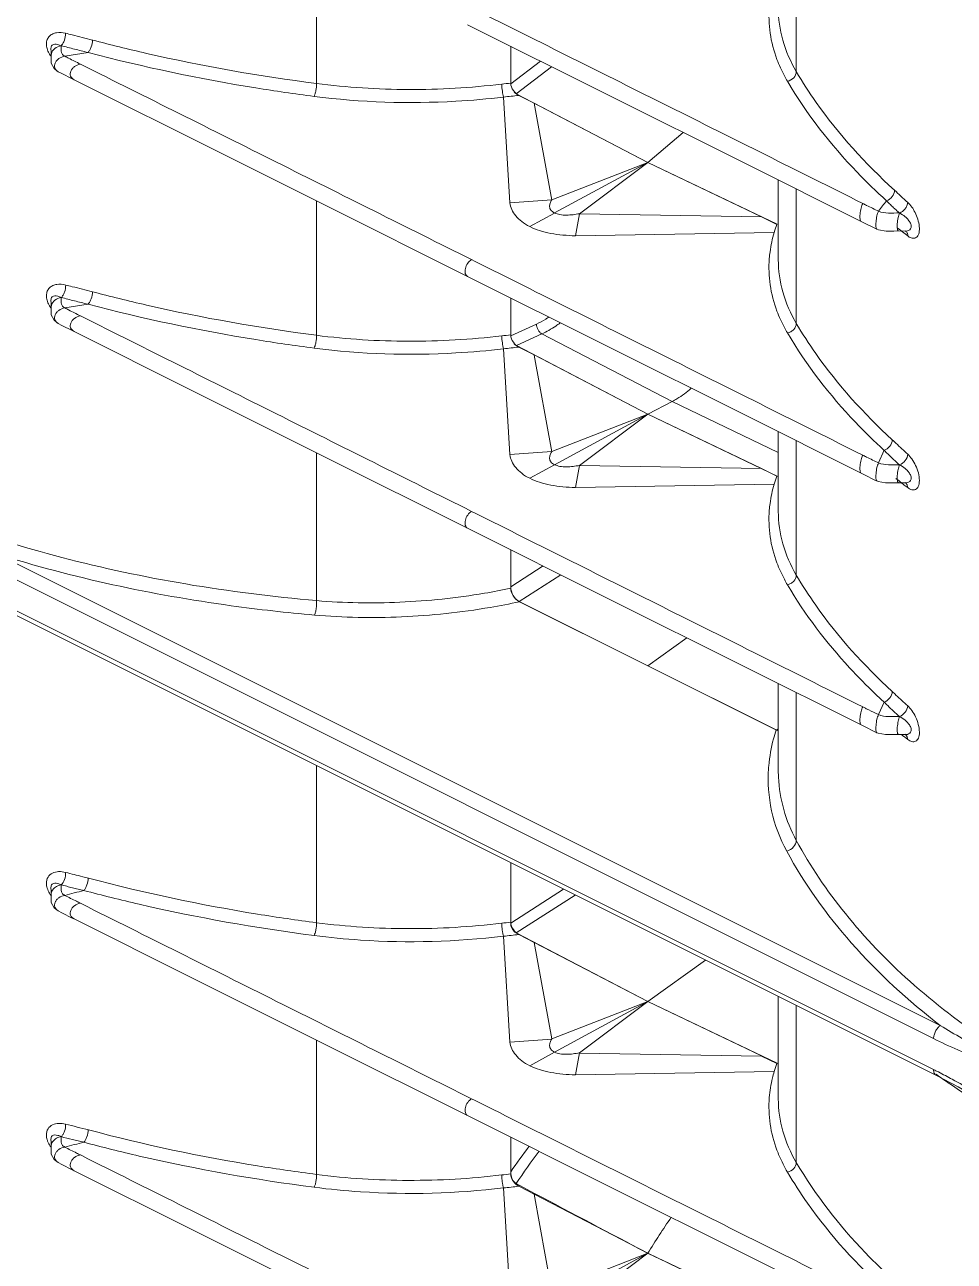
# Model space of a CAD drawing. Header units: millimetres. Extents: x 0 to 2524, y 0 to 1785.
# Drawn here: x 1966.5 to 2012.5, y 748.3 to 809.6 of the extents above; entities that cross this region are included whole.
import ezdxf

# ---------------------------------------------------------------- set-up
doc = ezdxf.new("R2010")
doc.units = ezdxf.units.MM
doc.header["$LTSCALE"] = 0.1
doc.layers.get('0').update_dxf_attribs({"lineweight": 13})

msp = doc.modelspace()

# ---------------------------------------------------------------- linework, layer by layer
for p, q in [((2004.714, 813.89), (2004.714, 807.235)), ((1980.955, 813.297), (1980.955, 806.644)), ((1967.804, 808.389), (1967.804, 808.39)), ((1967.816, 808.029), (1967.816, 808.028)), ((1969.638, 808.187), (1968.49, 807.999)), ((1990.572, 806.667), (1990.572, 808.489)), ((1990.573, 806.632), (1990.573, 808.489)), ((1967.959, 807.386), (1968.163, 807.23)), ((1969.262, 807.608), (1969.326, 807.575)), ((1992.04, 807.755), (1990.573, 806.632)), ((1990.846, 806.141), (1992.593, 807.479)), ((1968.163, 807.23), (1968.164, 807.229)), ((1968.953, 806.829), (1969.414, 806.599)), ((1969.414, 806.599), (1975.838, 803.386)), ((1997.361, 802.739), (1990.846, 806.141)), ((1990.215, 805.975), (1990.519, 800.732)), ((1990.969, 806.055), (1991.735, 805.669)), ((1991.735, 805.669), (1997.361, 802.738)), ((1992.602, 800.875), (1991.735, 805.666)), ((1997.361, 802.739), (1999.107, 804.222)), ((1975.838, 803.386), (1981.452, 800.579)), ((1992.602, 800.884), (1997.361, 802.738)), ((1992.733, 800.234), (1997.361, 802.738)), ((1993.973, 800.198), (1997.361, 802.738)), ((1997.361, 802.739), (2003.759, 799.682)), ((1997.361, 802.738), (2002.986, 800.044)), ((2002.157, 802.697), (2007.917, 799.818)), ((2003.819, 801.866), (2003.819, 797.924)), ((2004.714, 801.419), (2004.714, 794.765)), ((1980.955, 794.173), (1980.955, 800.827)), ((1992.601, 800.884), (1990.519, 800.732)), ((1981.452, 800.579), (1988.434, 797.087)), ((1991.515, 799.559), (1992.733, 800.231)), ((1993.973, 800.189), (1993.775, 799.104)), ((1993.973, 800.198), (2002.986, 800.041)), ((2003.753, 799.669), (2002.987, 800.041)), ((2003.617, 799.274), (1993.775, 799.104)), ((2009.549, 799.34), (2009.768, 799.341)), ((2009.768, 799.341), (2010.108, 799.336)), ((2009.97, 799.298), (2009.918, 799.338)), ((2010.107, 799.336), (2010.147, 799.33)), ((1988.631, 797.922), (1988.808, 797.834)), ((2003.819, 797.924), (2003.819, 797.923)), ((1967.804, 795.918), (1967.804, 795.919)), ((1969.638, 795.716), (1968.49, 795.529)), ((1990.572, 794.196), (1990.572, 796.018)), ((1990.572, 794.148), (1990.573, 796.018)), ((1967.816, 795.558), (1967.816, 795.557)), ((1969.262, 795.137), (1969.326, 795.105)), ((1967.959, 794.915), (1968.163, 794.759)), ((1968.163, 794.759), (1968.164, 794.759)), ((1968.164, 794.759), (1968.339, 794.666)), ((1991.85, 794.73), (1990.572, 794.148)), ((1990.851, 793.663), (1992.113, 794.238)), ((1992.113, 794.238), (1998.565, 790.893)), ((1990.215, 793.504), (1990.519, 788.261)), ((1990.851, 793.663), (1997.361, 790.268)), ((1990.969, 793.584), (1991.735, 793.198)), ((1991.735, 793.198), (1997.361, 790.268)), ((1992.602, 788.404), (1991.735, 793.195)), ((1997.361, 790.268), (1998.565, 790.893)), ((2003.819, 788.364), (1998.565, 790.893)), ((1992.602, 788.413), (1997.361, 790.268)), ((1992.733, 787.764), (1997.361, 790.268)), ((1993.973, 787.728), (1997.361, 790.268)), ((2003.804, 787.184), (1997.361, 790.268)), ((1997.361, 790.268), (2002.987, 787.573)), ((2002.157, 790.226), (2007.917, 787.347)), ((2003.819, 789.396), (2003.819, 785.453)), ((1980.955, 781.031), (1980.955, 788.356)), ((1992.601, 788.413), (1990.519, 788.261)), ((2004.714, 782.294), (2004.714, 788.948)), ((2008.784, 787.852), (2009.063, 788.475)), ((1981.452, 788.108), (1988.434, 784.617)), ((1991.515, 787.088), (1992.733, 787.761)), ((1993.973, 787.718), (1993.775, 786.633)), ((1993.973, 787.728), (2002.987, 787.57)), ((2003.753, 787.198), (2002.987, 787.57)), ((2003.617, 786.803), (1993.775, 786.633)), ((2009.523, 786.869), (2009.767, 786.87)), ((2009.767, 786.87), (2010.107, 786.865)), ((2010.107, 786.865), (2010.148, 786.86)), ((1988.631, 785.451), (1988.808, 785.363)), ((2003.819, 785.453), (2003.819, 785.452)), ((1990.572, 781.638), (1990.572, 783.548)), ((1990.572, 781.714), (1990.572, 783.548)), ((2011.844, 759.984), (1965.131, 783.341)), ((1964.795, 782.695), (2011.511, 759.337)), ((1992.175, 782.746), (1990.572, 781.714)), ((1990.993, 780.982), (1993.052, 782.308)), ((1964.795, 781.16), (2011.511, 757.802)), ((1964.94, 780.857), (2011.657, 757.499)), ((1990.993, 780.982), (2003.729, 774.613)), ((2003.712, 774.621), (1991.01, 780.972)), ((1997.361, 777.797), (1999.295, 779.186)), ((2002.157, 777.755), (2007.917, 774.876)), ((2003.819, 776.925), (2003.819, 772.635)), ((2004.714, 769.152), (2004.714, 776.477)), ((2008.784, 775.382), (2009.063, 776.004)), ((2003.729, 774.613), (2003.819, 774.686)), ((2009.523, 774.398), (2009.767, 774.4)), ((2009.767, 774.4), (2010.108, 774.394)), ((2010.107, 774.394), (2010.148, 774.389)), ((1980.955, 772.85), (1980.955, 765.075)), ((2003.819, 772.635), (2003.828, 772.284)), ((1990.572, 765.052), (1990.572, 768.041)), ((1990.572, 768.041), (1990.572, 765.098)), ((1967.816, 766.459), (1967.816, 766.46)), ((1993.187, 766.734), (1990.572, 765.052)), ((1990.848, 764.567), (1993.766, 766.445)), ((1967.959, 765.816), (1968.163, 765.661)), ((1969.326, 766.006), (1969.262, 766.038)), ((1968.164, 765.66), (1968.163, 765.661)), ((1968.164, 765.66), (1968.339, 765.567)), ((1997.361, 761.169), (1990.848, 764.567)), ((1991.735, 764.1), (1990.969, 764.486)), ((1990.519, 759.162), (1990.215, 764.406)), ((1997.361, 761.169), (1991.735, 764.1)), ((1992.602, 759.315), (1991.735, 764.097)), ((1997.361, 761.169), (2000.215, 763.22)), ((2003.819, 761.418), (2003.819, 756.355)), ((1992.601, 759.315), (1997.361, 761.169)), ((1997.361, 761.169), (1992.733, 758.665)), ((1993.973, 758.629), (1997.361, 761.169)), ((1997.361, 761.169), (2003.758, 758.11)), ((2002.987, 758.475), (1997.361, 761.169)), ((2004.714, 760.97), (2004.714, 753.195)), ((1980.955, 759.258), (1980.955, 752.604)), ((1981.452, 759.009), (1988.434, 755.518)), ((1992.602, 759.306), (1990.519, 759.162)), ((1992.733, 758.662), (1991.515, 757.99)), ((1993.973, 758.629), (1993.775, 757.535)), ((1993.973, 758.62), (2002.987, 758.471)), ((2002.987, 758.471), (2003.753, 758.1)), ((1993.775, 757.535), (2003.617, 757.705)), ((2011.657, 757.499), (2011.657, 757.499)), ((1988.808, 756.265), (1988.631, 756.353)), ((2003.819, 756.354), (2003.819, 756.355)), ((1967.804, 754.35), (1967.804, 754.35)), ((1990.572, 754.449), (1990.572, 752.627)), ((1990.573, 752.732), (1990.573, 754.449)), ((1967.816, 753.988), (1967.816, 753.989)), ((1969.326, 753.535), (1969.262, 753.568)), ((1967.96, 753.345), (1968.163, 753.19)), ((1968.164, 753.189), (1968.163, 753.19)), ((1968.164, 753.189), (1968.339, 753.096)), ((1990.519, 746.692), (1990.215, 751.935)), ((1990.994, 752.068), (1990.839, 752.15)), ((1990.969, 752.021), (1991.735, 751.626)), ((1991.755, 751.665), (1990.994, 752.068)), ((1997.361, 748.698), (1991.735, 751.629)), ((1992.602, 746.844), (1991.735, 751.626)), ((1992.601, 746.844), (1997.361, 748.698)), ((1997.361, 748.698), (1992.733, 746.194)), ((1993.973, 746.158), (1997.361, 748.698)), ((1997.361, 748.698), (1997.348, 748.705)), ((2002.986, 746.004), (1997.361, 748.698)), ((1997.361, 748.698), (1997.376, 748.691)), ((2002.157, 748.657), (2007.917, 745.778))]:
    msp.add_line(p, q)
for points in [[(1988.434, 809.558), (1995.417, 806.067), (2002.157, 802.697)], [(1967.804, 808.389), (1967.809, 808.198), (1967.816, 808.028)], [(1967.816, 808.029), (1967.816, 808.017), (1967.806, 807.885), (1967.819, 807.651), (1967.959, 807.386)], [(1968.164, 807.229), (1968.339, 807.136), (1968.86, 806.876), (1968.953, 806.829)], [(2007.917, 799.818), (2008.09, 799.731), (2008.608, 799.475), (2008.705, 799.429)], [(2008.705, 799.429), (2008.782, 799.399), (2009.162, 799.34), (2009.549, 799.34)], [(1988.434, 797.087), (1995.417, 793.596), (2002.157, 790.226)], [(1967.804, 795.919), (1967.807, 795.768), (1967.816, 795.557)], [(1967.816, 795.558), (1967.816, 795.546), (1967.806, 795.414), (1967.819, 795.181), (1967.959, 794.915)], [(1968.339, 794.666), (1968.86, 794.405), (1968.953, 794.358)], [(1968.953, 794.358), (1974.712, 791.478), (1981.452, 788.108)], [(2007.917, 787.347), (2008.09, 787.26), (2008.608, 787.004), (2008.705, 786.959)], [(2008.705, 786.959), (2008.765, 786.934), (2009.128, 786.871), (2009.523, 786.869)], [(1988.434, 784.617), (1995.417, 781.125), (2002.157, 777.755)], [(2007.917, 774.876), (2008.09, 774.789), (2008.608, 774.533), (2008.705, 774.488)], [(2008.705, 774.488), (2008.765, 774.463), (2009.128, 774.4), (2009.523, 774.398)], [(1967.804, 766.82), (1967.809, 766.629), (1967.816, 766.459)], [(1967.816, 766.46), (1967.816, 766.447), (1967.806, 766.315), (1967.819, 766.082), (1967.959, 765.816)], [(1968.339, 765.567), (1968.86, 765.306), (1968.953, 765.26)], [(1968.953, 765.26), (1974.712, 762.38), (1981.452, 759.009)], [(2011.657, 757.499), (2012.721, 756.94), (2014.398, 755.969)], [(1988.434, 755.518), (1995.417, 752.027), (2002.157, 748.657)], [(1967.804, 754.349), (1967.807, 754.199), (1967.816, 753.988)], [(1967.816, 753.989), (1967.816, 753.976), (1967.806, 753.844), (1967.819, 753.611), (1967.96, 753.345)], [(1968.339, 753.096), (1968.86, 752.836), (1968.953, 752.789)], [(1968.953, 752.789), (1974.712, 749.909), (1981.452, 746.539)]]:
    msp.add_lwpolyline(points)
for centre, radius, start, end in [((1968.859, 808.794), 1.321, 209.82785, 218.15229), ((1986.29, 843.657), 37.237, 275.90902, 276.60311), ((1986.316, 843.69), 37.916, 275.90199, 277.04836), ((1896.94, 886.518), 141.204, 322.37978, 322.643), ((2009.836, 797.369), 6.503, 159.28546, 162.96501), ((2019.601, 811.668), 15.677, 230.89587, 231.85636), ((2033.235, 829.137), 37.838, 232.05659, 232.56137), ((2010.114, 799.849), 0.513, 269.22877, 273.70656), ((1968.855, 796.32), 1.316, 209.53772, 217.87993), ((1986.29, 831.186), 37.237, 275.90902, 276.60311), ((1986.316, 831.22), 37.916, 275.90199, 277.04836), ((2009.836, 784.898), 6.503, 159.28546, 162.96501), ((2019.418, 798.936), 15.359, 230.50208, 231.78949), ((2026.233, 807.63), 26.406, 231.83893, 232.0933), ((2028.173, 810.111), 29.555, 232.08084, 232.32395), ((2010.113, 787.381), 0.516, 269.27766, 273.77135), ((2027.825, 809.667), 28.991, 232.33102, 232.62925), ((1983.63, 815.128), 34.201, 279.49488, 281.71147), ((1983.575, 815.956), 35.766, 279.6218, 281.99766), ((2029.895, 798.67), 30.786, 226.32802, 227.41411), ((2037.062, 833.174), 64.343, 243.15074, 243.28807), ((2026.291, 795.205), 26.477, 231.80217, 232.66132), ((2010.114, 774.908), 0.514, 269.29519, 273.75958), ((2010.907, 772.175), 7.588, 174.90023, 175.88784), ((2086.796, 309.997), 471.516, 104.41321, 104.53109), ((1986.287, 802.12), 37.269, 275.90937, 276.60268), ((1985.675, 807.7), 43.532, 275.98571, 276.98417), ((2010.397, 755.598), 7.1, 159.36932, 162.74077), ((1994.665, 724.522), 37.301, 62.73956, 63.15156), ((2037.258, 793.831), 44.406, 234.75283, 235.83386), ((2039.779, 797.558), 48.905, 235.84308, 238.56179), ((2086.796, 297.526), 471.516, 104.41321, 104.53109), ((2017.625, 734.364), 32.699, 143.08599, 145.82458), ((2017.473, 734.438), 31.986, 142.85253, 146.37618), ((1986.287, 789.649), 37.269, 275.90937, 276.60268), ((1985.675, 795.229), 43.532, 275.98571, 276.98417), ((2025.934, 731.425), 33.388, 145.19561, 148.84534)]:
    msp.add_arc(centre, radius, start, end)
for centre, major_axis, ratio, start_param, end_param in [((1990.856, 794.006), (-0.18, 0.358), 0.613181, -4.234721, -3.846227), ((1990.997, 781.507), (-0.261, 0.543), 0.617362, 0.909103, 2.468588), ((2003.724, 775.143), (-0.267, 0.548), 0.603912, -3.808941, -3.59239)]:
    msp.add_ellipse(centre, major_axis=major_axis, ratio=ratio, start_param=start_param, end_param=end_param)
for points, knots in [([(2003.755, 807.842), (2003.598, 808.259), (2003.37, 809.124), (2003.342, 810.017), (2003.377, 810.456)], [0, 0, 0, 0, 0.503866, 1, 1, 1, 1]), ([(1988.808, 810.305), (1992.006, 808.705), (1996.804, 806.305), (2003.203, 803.108), (2006.401, 801.506), (2008.001, 800.709)], [0, 0, 0, 0, 0.499963, 0.749979, 1, 1, 1, 1]), ([(2003.821, 810.394), (2003.822, 809.854), (2003.979, 808.745), (2004.429, 807.722), (2004.714, 807.235)], [0, 0, 0, 0, 0.489237, 1, 1, 1, 1]), ([(1968.522, 809.138), (1968.38, 809.174), (1968.158, 809.194), (1967.886, 809.115), (1967.719, 808.998), (1967.605, 808.823), (1967.566, 808.603), (1967.602, 808.364), (1967.67, 808.211), (1967.713, 808.137)], [0, 0, 0, 0, 0.251664, 0.367388, 0.47908, 0.592949, 0.716533, 0.853163, 1, 1, 1, 1]), ([(1967.804, 808.39), (1967.804, 808.446), (1967.836, 808.562), (1967.997, 808.611), (1968.151, 808.585), (1968.254, 808.544), (1968.307, 808.518)], [0, 0, 0, 0, 0.266755, 0.481012, 0.722861, 1, 1, 1, 1]), ([(1968.307, 808.518), (1968.342, 808.55), (1968.405, 808.637), (1968.494, 808.842), (1968.527, 809.02), (1968.522, 809.138)], [0, 0, 0, 0, 0.214029, 0.470896, 1, 1, 1, 1]), ([(1968.522, 809.138), (1968.632, 809.11), (1969.077, 808.999), (1969.523, 808.89), (1969.857, 808.801)], [0, 0, 0, 0, 0.247534, 1, 1, 1, 1]), ([(1969.639, 808.187), (1969.672, 808.22), (1969.733, 808.308), (1969.823, 808.51), (1969.857, 808.685), (1969.856, 808.802)], [0, 0, 0, 0, 0.214893, 0.472823, 1, 1, 1, 1]), ([(1969.857, 808.801), (1970.745, 808.566), (1974.406, 807.664), (1978.128, 807.011), (1980.955, 806.644)], [0, 0, 0, 0, 0.243691, 1, 1, 1, 1]), ([(1968.307, 808.518), (1968.196, 808.5), (1967.986, 808.414), (1967.845, 808.223), (1967.823, 808.119)], [0, 0, 0, 0, 0.514745, 1, 1, 1, 1]), ([(1968.49, 807.999), (1968.386, 807.981), (1968.234, 807.921), (1968.08, 807.783), (1967.982, 807.632), (1967.962, 807.403), (1968.089, 807.271), (1968.163, 807.23)], [0, 0, 0, 0, 0.285619, 0.428988, 0.557802, 0.769478, 1, 1, 1, 1]), ([(1968.307, 808.518), (1968.312, 808.473), (1968.308, 808.383), (1968.301, 808.246), (1968.347, 808.095), (1968.438, 808.027), (1968.49, 807.999)], [0, 0, 0, 0, 0.228965, 0.458134, 0.696865, 1, 1, 1, 1]), ([(1969.639, 808.187), (1969.525, 808.212), (1969.302, 808.27), (1968.967, 808.349), (1968.636, 808.433), (1968.417, 808.492), (1968.307, 808.518)], [0, 0, 0, 0, 0.253454, 0.504486, 0.752418, 1, 1, 1, 1]), ([(1968.49, 807.999), (1968.553, 807.966), (1968.807, 807.83), (1969.067, 807.704), (1969.262, 807.608)], [0, 0, 0, 0, 0.247042, 1, 1, 1, 1]), ([(1980.837, 806.009), (1979.871, 806.135), (1976.106, 806.682), (1972.374, 807.461), (1969.638, 808.187)], [0, 0, 0, 0, 0.255985, 1, 1, 1, 1]), ([(1969.262, 807.608), (1969.158, 807.589), (1969.005, 807.526), (1968.853, 807.384), (1968.758, 807.23), (1968.743, 806.997), (1968.876, 806.868), (1968.953, 806.829)], [0, 0, 0, 0, 0.284672, 0.427909, 0.556382, 0.768272, 1, 1, 1, 1]), ([(1969.326, 807.575), (1970.934, 806.769), (1974.152, 805.163), (1980.587, 801.943), (1985.413, 799.531), (1988.631, 797.922)], [0, 0, 0, 0, 0.25, 0.500006, 1, 1, 1, 1]), ([(2004.274, 806.76), (2004.222, 806.848), (2004.027, 807.197), (2003.861, 807.563), (2003.755, 807.842)], [0, 0, 0, 0, 0.254674, 1, 1, 1, 1]), ([(2004.274, 806.758), (2004.391, 806.782), (2004.605, 806.898), (2004.713, 807.126), (2004.714, 807.235)], [0, 0, 0, 0, 0.520386, 1, 1, 1, 1]), ([(2009.18, 800.837), (2008.679, 801.293), (2006.836, 803.082), (2005.231, 805.128), (2004.276, 806.76)], [0, 0, 0, 0, 0.263767, 1, 1, 1, 1]), ([(2004.714, 807.235), (2005.02, 806.714), (2006.402, 804.576), (2008.136, 802.676), (2009.57, 801.37)], [0, 0, 0, 0, 0.237643, 1, 1, 1, 1]), ([(1980.833, 806.009), (1980.854, 806.046), (1980.89, 806.14), (1980.942, 806.351), (1980.959, 806.527), (1980.955, 806.644)], [0, 0, 0, 0, 0.196724, 0.459153, 1, 1, 1, 1]), ([(1980.955, 806.644), (1982.462, 806.449), (1985.527, 806.259), (1988.592, 806.434), (1990.124, 806.618)], [0, 0, 0, 0, 0.496118, 1, 1, 1, 1]), ([(1990.215, 805.975), (1990.188, 806.069), (1990.153, 806.284), (1990.13, 806.499), (1990.124, 806.618)], [0, 0, 0, 0, 0.452184, 1, 1, 1, 1]), ([(1990.969, 806.06), (1990.862, 806.115), (1990.676, 806.293), (1990.572, 806.538), (1990.572, 806.667)], [0, 0, 0, 0, 0.482859, 1, 1, 1, 1]), ([(1990.846, 806.141), (1990.837, 806.146), (1990.799, 806.168), (1990.765, 806.198), (1990.741, 806.222)], [0, 0, 0, 0, 0.234253, 1, 1, 1, 1]), ([(1990.215, 805.975), (1989.432, 805.882), (1986.313, 805.608), (1983.159, 805.708), (1980.836, 806.009)], [0, 0, 0, 0, 0.251896, 1, 1, 1, 1]), ([(2009.179, 800.837), (2009.291, 800.873), (2009.486, 801.019), (2009.58, 801.247), (2009.581, 801.36)], [0, 0, 0, 0, 0.509656, 1, 1, 1, 1]), ([(2010.229, 800.758), (2010.117, 800.86), (2009.898, 801.064), (2009.677, 801.268), (2009.57, 801.371)], [0, 0, 0, 0, 0.503435, 1, 1, 1, 1]), ([(1990.519, 800.732), (1990.543, 800.62), (1990.614, 800.392), (1990.817, 800.072), (1991.121, 799.784), (1991.373, 799.626), (1991.515, 799.559)], [0, 0, 0, 0, 0.214998, 0.445854, 0.704859, 1, 1, 1, 1]), ([(1992.733, 800.231), (1992.699, 800.252), (1992.637, 800.294), (1992.557, 800.366), (1992.51, 800.453), (1992.488, 800.57), (1992.514, 800.722), (1992.571, 800.83), (1992.601, 800.884)], [0, 0, 0, 0, 0.155018, 0.294005, 0.415433, 0.52948, 0.756297, 1, 1, 1, 1]), ([(2007.917, 799.818), (2007.902, 799.825), (2007.88, 799.87), (2007.866, 799.948), (2007.862, 800.056), (2007.872, 800.237), (2007.911, 800.46), (2007.965, 800.636), (2008.001, 800.709)], [0, 0, 0, 0, 0.056036, 0.146688, 0.264185, 0.405, 0.736636, 1, 1, 1, 1]), ([(2008.001, 800.709), (2008.066, 800.676), (2008.326, 800.545), (2008.586, 800.415), (2008.784, 800.323)], [0, 0, 0, 0, 0.248435, 1, 1, 1, 1]), ([(2009.82, 800.233), (2009.766, 800.284), (2009.654, 800.383), (2009.489, 800.531), (2009.332, 800.684), (2009.228, 800.784), (2009.179, 800.836)], [0, 0, 0, 0, 0.253821, 0.507713, 0.756207, 1, 1, 1, 1]), ([(2009.82, 800.233), (2009.874, 800.251), (2010.076, 800.36), (2010.223, 800.587), (2010.229, 800.758)], [0, 0, 0, 0, 0.253271, 1, 1, 1, 1]), ([(2010.358, 799.018), (2010.414, 798.993), (2010.506, 798.968), (2010.624, 799), (2010.699, 799.057), (2010.757, 799.146), (2010.812, 799.316), (2010.815, 799.586), (2010.74, 799.926), (2010.57, 800.342), (2010.38, 800.62), (2010.229, 800.758)], [0, 0, 0, 0, 0.08253, 0.120301, 0.160012, 0.205693, 0.260295, 0.398285, 0.561185, 0.724989, 1, 1, 1, 1]), ([(1992.733, 800.234), (1992.822, 800.198), (1993.018, 800.136), (1993.332, 800.122), (1993.654, 800.143), (1993.867, 800.179), (1993.973, 800.198)], [0, 0, 0, 0, 0.229408, 0.485214, 0.744718, 1, 1, 1, 1]), ([(2008.705, 799.429), (2008.69, 799.436), (2008.669, 799.481), (2008.656, 799.558), (2008.652, 799.666), (2008.662, 799.847), (2008.698, 800.071), (2008.75, 800.249), (2008.784, 800.323)], [0, 0, 0, 0, 0.053817, 0.143467, 0.260763, 0.401828, 0.735151, 1, 1, 1, 1]), ([(2009.82, 800.233), (2009.64, 800.236), (2009.296, 800.219), (2008.937, 800.252), (2008.784, 800.323)], [0, 0, 0, 0, 0.515736, 1, 1, 1, 1]), ([(2009.768, 799.341), (2009.755, 799.341), (2009.738, 799.364), (2009.727, 799.398), (2009.714, 799.46), (2009.709, 799.561), (2009.716, 799.75), (2009.75, 799.979), (2009.793, 800.158), (2009.82, 800.233)], [0, 0, 0, 0, 0.040268, 0.07483, 0.120822, 0.245562, 0.403711, 0.74006, 1, 1, 1, 1]), ([(2009.82, 800.233), (2009.919, 800.183), (2010.063, 800.086), (2010.234, 799.925), (2010.33, 799.8), (2010.384, 799.687), (2010.406, 799.6), (2010.405, 799.517), (2010.369, 799.428), (2010.277, 799.355), (2010.19, 799.34), (2010.147, 799.337)], [0, 0, 0, 0, 0.255867, 0.395682, 0.541401, 0.61429, 0.684093, 0.746454, 0.801879, 0.899969, 1, 1, 1, 1]), ([(1993.775, 799.104), (1993.568, 799.109), (1993.16, 799.13), (1992.565, 799.211), (1992.014, 799.347), (1991.669, 799.476), (1991.515, 799.559)], [0, 0, 0, 0, 0.2676, 0.527407, 0.774288, 1, 1, 1, 1]), ([(2003.376, 797.985), (2003.385, 798.093), (2003.431, 798.528), (2003.524, 798.958), (2003.617, 799.274)], [0, 0, 0, 0, 0.247289, 1, 1, 1, 1]), ([(2010.198, 799.248), (2010.203, 799.236), (2010.224, 799.187), (2010.233, 799.134), (2010.234, 799.094)], [0, 0, 0, 0, 0.241747, 1, 1, 1, 1]), ([(2010.233, 799.094), (2010.244, 799.086), (2010.283, 799.058), (2010.325, 799.033), (2010.358, 799.018)], [0, 0, 0, 0, 0.263727, 1, 1, 1, 1]), ([(1988.631, 797.922), (1988.555, 797.88), (1988.425, 797.744), (1988.33, 797.535), (1988.305, 797.358), (1988.316, 797.241), (1988.358, 797.145), (1988.408, 797.101), (1988.434, 797.087)], [0, 0, 0, 0, 0.264759, 0.553088, 0.68738, 0.806514, 0.90905, 1, 1, 1, 1]), ([(1988.808, 797.834), (1992.006, 796.234), (1996.804, 793.835), (2003.203, 790.638), (2006.401, 789.036), (2008.001, 788.238)], [0, 0, 0, 0, 0.499963, 0.749979, 1, 1, 1, 1]), ([(2003.756, 795.371), (2003.598, 795.789), (2003.37, 796.653), (2003.342, 797.547), (2003.376, 797.985)], [0, 0, 0, 0, 0.503871, 1, 1, 1, 1]), ([(2003.821, 797.923), (2003.822, 797.383), (2003.98, 796.274), (2004.429, 795.251), (2004.714, 794.765)], [0, 0, 0, 0, 0.48924, 1, 1, 1, 1]), ([(1968.532, 796.665), (1968.389, 796.702), (1968.166, 796.724), (1967.892, 796.647), (1967.724, 796.532), (1967.607, 796.358), (1967.566, 796.138), (1967.6, 795.9), (1967.667, 795.746), (1967.709, 795.671)], [0, 0, 0, 0, 0.252334, 0.368305, 0.48007, 0.593774, 0.71701, 0.853322, 1, 1, 1, 1]), ([(1968.311, 796.045), (1968.347, 796.077), (1968.412, 796.163), (1968.506, 796.367), (1968.537, 796.547), (1968.532, 796.665)], [0, 0, 0, 0, 0.214804, 0.471891, 1, 1, 1, 1]), ([(1968.532, 796.665), (1968.641, 796.637), (1969.083, 796.526), (1969.526, 796.418), (1969.857, 796.331)], [0, 0, 0, 0, 0.247544, 1, 1, 1, 1]), ([(1969.639, 795.716), (1969.672, 795.75), (1969.733, 795.837), (1969.823, 796.039), (1969.857, 796.214), (1969.856, 796.331)], [0, 0, 0, 0, 0.214893, 0.472823, 1, 1, 1, 1]), ([(1969.857, 796.331), (1970.745, 796.095), (1974.406, 795.193), (1978.128, 794.54), (1980.955, 794.173)], [0, 0, 0, 0, 0.243691, 1, 1, 1, 1]), ([(1967.804, 795.919), (1967.804, 795.976), (1967.836, 796.092), (1967.998, 796.141), (1968.154, 796.114), (1968.258, 796.072), (1968.311, 796.045)], [0, 0, 0, 0, 0.266082, 0.480145, 0.722212, 1, 1, 1, 1]), ([(1968.311, 796.045), (1968.199, 796.03), (1967.988, 795.946), (1967.847, 795.754), (1967.824, 795.651)], [0, 0, 0, 0, 0.514414, 1, 1, 1, 1]), ([(1968.311, 796.045), (1968.314, 796.001), (1968.309, 795.911), (1968.301, 795.775), (1968.348, 795.624), (1968.438, 795.557), (1968.49, 795.528)], [0, 0, 0, 0, 0.229088, 0.458237, 0.696907, 1, 1, 1, 1]), ([(1969.639, 795.716), (1969.526, 795.741), (1969.303, 795.799), (1968.969, 795.878), (1968.639, 795.962), (1968.421, 796.02), (1968.311, 796.045)], [0, 0, 0, 0, 0.253374, 0.504299, 0.752242, 1, 1, 1, 1]), ([(1980.837, 793.538), (1979.871, 793.664), (1976.106, 794.211), (1972.374, 794.99), (1969.638, 795.716)], [0, 0, 0, 0, 0.255985, 1, 1, 1, 1]), ([(1968.49, 795.528), (1968.386, 795.511), (1968.234, 795.45), (1968.08, 795.312), (1967.982, 795.161), (1967.962, 794.932), (1968.089, 794.8), (1968.163, 794.759)], [0, 0, 0, 0, 0.285619, 0.428988, 0.557802, 0.769478, 1, 1, 1, 1]), ([(1968.49, 795.529), (1968.553, 795.495), (1968.807, 795.36), (1969.067, 795.233), (1969.262, 795.137)], [0, 0, 0, 0, 0.247042, 1, 1, 1, 1]), ([(1969.262, 795.137), (1969.158, 795.118), (1969.005, 795.055), (1968.853, 794.913), (1968.758, 794.759), (1968.743, 794.526), (1968.876, 794.397), (1968.953, 794.358)], [0, 0, 0, 0, 0.284672, 0.427909, 0.556382, 0.768272, 1, 1, 1, 1]), ([(1969.326, 795.105), (1970.934, 794.298), (1974.152, 792.692), (1980.587, 789.473), (1985.413, 787.06), (1988.631, 785.451)], [0, 0, 0, 0, 0.25, 0.500006, 1, 1, 1, 1]), ([(2004.273, 794.29), (2004.222, 794.378), (2004.027, 794.727), (2003.861, 795.092), (2003.756, 795.371)], [0, 0, 0, 0, 0.254676, 1, 1, 1, 1]), ([(1992.459, 795.073), (1992.409, 795.04), (1992.213, 794.913), (1992.007, 794.802), (1991.85, 794.73)], [0, 0, 0, 0, 0.25682, 1, 1, 1, 1]), ([(1992.113, 794.238), (1992.076, 794.261), (1992.005, 794.324), (1991.923, 794.445), (1991.867, 794.584), (1991.85, 794.682), (1991.85, 794.73)], [0, 0, 0, 0, 0.226781, 0.485522, 0.752117, 1, 1, 1, 1]), ([(1993.02, 794.791), (1992.947, 794.735), (1992.66, 794.527), (1992.352, 794.348), (1992.113, 794.238)], [0, 0, 0, 0, 0.259208, 1, 1, 1, 1]), ([(2004.274, 794.289), (2004.331, 794.3), (2004.446, 794.345), (2004.631, 794.482), (2004.713, 794.655), (2004.714, 794.765)], [0, 0, 0, 0, 0.254278, 0.524174, 1, 1, 1, 1]), ([(2004.714, 794.765), (2005.014, 794.253), (2006.368, 792.156), (2008.06, 790.288), (2009.459, 789.001)], [0, 0, 0, 0, 0.237903, 1, 1, 1, 1]), ([(1980.833, 793.538), (1980.854, 793.576), (1980.89, 793.67), (1980.942, 793.88), (1980.959, 794.056), (1980.955, 794.173)], [0, 0, 0, 0, 0.196724, 0.459153, 1, 1, 1, 1]), ([(1980.955, 794.173), (1982.462, 793.978), (1985.527, 793.788), (1988.592, 793.964), (1990.124, 794.147)], [0, 0, 0, 0, 0.496118, 1, 1, 1, 1]), ([(1990.215, 793.504), (1990.188, 793.598), (1990.153, 793.813), (1990.13, 794.028), (1990.124, 794.147)], [0, 0, 0, 0, 0.452184, 1, 1, 1, 1]), ([(1990.969, 793.589), (1990.862, 793.644), (1990.676, 793.822), (1990.572, 794.067), (1990.572, 794.196)], [0, 0, 0, 0, 0.482859, 1, 1, 1, 1]), ([(2009.062, 788.474), (2008.574, 788.923), (2006.777, 790.683), (2005.211, 792.691), (2004.274, 794.29)], [0, 0, 0, 0, 0.263484, 1, 1, 1, 1]), ([(1990.215, 793.504), (1989.432, 793.411), (1986.313, 793.138), (1983.159, 793.237), (1980.836, 793.538)], [0, 0, 0, 0, 0.251896, 1, 1, 1, 1]), ([(1998.565, 790.893), (1998.647, 790.936), (1998.981, 791.124), (1999.29, 791.356), (1999.51, 791.549)], [0, 0, 0, 0, 0.238686, 1, 1, 1, 1]), ([(2009.462, 788.999), (2009.462, 788.886), (2009.368, 788.658), (2009.174, 788.511), (2009.063, 788.475)], [0, 0, 0, 0, 0.490581, 1, 1, 1, 1]), ([(2009.459, 789.001), (2009.523, 788.943), (2009.781, 788.703), (2010.037, 788.461), (2010.233, 788.283)], [0, 0, 0, 0, 0.246497, 1, 1, 1, 1]), ([(1992.733, 787.761), (1992.699, 787.781), (1992.637, 787.823), (1992.557, 787.896), (1992.51, 787.982), (1992.488, 788.099), (1992.514, 788.252), (1992.571, 788.359), (1992.601, 788.413)], [0, 0, 0, 0, 0.155018, 0.294005, 0.415433, 0.52948, 0.756297, 1, 1, 1, 1]), ([(2009.063, 788.475), (2009.123, 788.415), (2009.372, 788.172), (2009.625, 787.934), (2009.822, 787.76)], [0, 0, 0, 0, 0.243349, 1, 1, 1, 1]), ([(1990.519, 788.261), (1990.543, 788.149), (1990.614, 787.921), (1990.817, 787.602), (1991.121, 787.313), (1991.373, 787.155), (1991.515, 787.088)], [0, 0, 0, 0, 0.214998, 0.445854, 0.704859, 1, 1, 1, 1]), ([(1992.733, 787.764), (1992.822, 787.728), (1993.018, 787.665), (1993.332, 787.651), (1993.654, 787.673), (1993.867, 787.708), (1993.973, 787.728)], [0, 0, 0, 0, 0.229408, 0.485214, 0.744718, 1, 1, 1, 1]), ([(2008.001, 788.238), (2007.965, 788.166), (2007.911, 787.989), (2007.872, 787.766), (2007.862, 787.586), (2007.866, 787.478), (2007.88, 787.4), (2007.902, 787.355), (2007.917, 787.347)], [0, 0, 0, 0, 0.263362, 0.594998, 0.735814, 0.853311, 0.943963, 1, 1, 1, 1]), ([(2008.001, 788.238), (2008.066, 788.205), (2008.326, 788.074), (2008.586, 787.944), (2008.784, 787.852)], [0, 0, 0, 0, 0.248447, 1, 1, 1, 1]), ([(2008.784, 787.852), (2008.75, 787.778), (2008.698, 787.6), (2008.662, 787.376), (2008.652, 787.195), (2008.656, 787.087), (2008.669, 787.01), (2008.69, 786.965), (2008.705, 786.959)], [0, 0, 0, 0, 0.264886, 0.598236, 0.7393, 0.856588, 0.946217, 1, 1, 1, 1]), ([(2009.822, 787.76), (2009.642, 787.765), (2009.297, 787.749), (2008.938, 787.781), (2008.784, 787.852)], [0, 0, 0, 0, 0.515719, 1, 1, 1, 1]), ([(2009.822, 787.76), (2009.793, 787.686), (2009.749, 787.507), (2009.716, 787.278), (2009.709, 787.089), (2009.714, 786.989), (2009.727, 786.926), (2009.738, 786.893), (2009.755, 786.871), (2009.767, 786.87)], [0, 0, 0, 0, 0.261274, 0.597813, 0.755656, 0.880115, 0.925879, 0.960298, 1, 1, 1, 1]), ([(2010.234, 788.283), (2010.231, 788.169), (2010.131, 787.942), (2009.934, 787.797), (2009.822, 787.76)], [0, 0, 0, 0, 0.489817, 1, 1, 1, 1]), ([(2009.822, 787.76), (2009.921, 787.711), (2010.065, 787.614), (2010.236, 787.453), (2010.331, 787.328), (2010.384, 787.214), (2010.413, 787.106), (2010.392, 786.973), (2010.277, 786.885), (2010.191, 786.869), (2010.147, 786.866)], [0, 0, 0, 0, 0.256752, 0.39679, 0.542565, 0.615621, 0.685439, 0.801483, 0.899842, 1, 1, 1, 1]), ([(2010.233, 788.283), (2010.31, 788.212), (2010.456, 788.038), (2010.636, 787.725), (2010.768, 787.364), (2010.818, 787.05), (2010.801, 786.823), (2010.757, 786.661), (2010.659, 786.536), (2010.527, 786.505), (2010.387, 786.523), (2010.29, 786.58), (2010.229, 786.627)], [0, 0, 0, 0, 0.130783, 0.284786, 0.452675, 0.612678, 0.680918, 0.738141, 0.824275, 0.862663, 0.903373, 1, 1, 1, 1]), ([(1957.455, 787.195), (1959.139, 786.353), (1962.711, 784.827), (1968.418, 783.052), (1974.55, 781.752), (1978.789, 781.219), (1980.955, 781.031)], [0, 0, 0, 0, 0.231225, 0.475973, 0.732908, 1, 1, 1, 1]), ([(1993.775, 786.633), (1993.568, 786.639), (1993.16, 786.659), (1992.565, 786.74), (1992.014, 786.876), (1991.669, 787.006), (1991.515, 787.088)], [0, 0, 0, 0, 0.2676, 0.527407, 0.774288, 1, 1, 1, 1]), ([(2003.376, 785.514), (2003.385, 785.622), (2003.431, 786.057), (2003.524, 786.487), (2003.617, 786.803)], [0, 0, 0, 0, 0.247289, 1, 1, 1, 1]), ([(2010.192, 786.781), (2010.198, 786.77), (2010.218, 786.721), (2010.227, 786.667), (2010.229, 786.627)], [0, 0, 0, 0, 0.241981, 1, 1, 1, 1]), ([(1988.631, 785.451), (1988.555, 785.409), (1988.425, 785.273), (1988.33, 785.064), (1988.305, 784.887), (1988.316, 784.77), (1988.358, 784.674), (1988.408, 784.63), (1988.434, 784.617)], [0, 0, 0, 0, 0.264759, 0.553088, 0.68738, 0.806514, 0.90905, 1, 1, 1, 1]), ([(1988.808, 785.363), (1992.006, 783.764), (1996.804, 781.364), (2003.203, 778.167), (2006.401, 776.565), (2008.001, 775.767)], [0, 0, 0, 0, 0.499963, 0.749979, 1, 1, 1, 1]), ([(2003.756, 782.9), (2003.598, 783.318), (2003.37, 784.182), (2003.342, 785.076), (2003.376, 785.514)], [0, 0, 0, 0, 0.503871, 1, 1, 1, 1]), ([(2003.821, 785.452), (2003.822, 784.912), (2003.98, 783.803), (2004.429, 782.78), (2004.714, 782.294)], [0, 0, 0, 0, 0.48924, 1, 1, 1, 1]), ([(1980.854, 780.315), (1979.473, 780.435), (1974.163, 781.028), (1968.905, 782.154), (1965.131, 783.341)], [0, 0, 0, 0, 0.259504, 1, 1, 1, 1]), ([(2004.273, 781.819), (2004.222, 781.907), (2004.027, 782.256), (2003.861, 782.621), (2003.756, 782.9)], [0, 0, 0, 0, 0.254676, 1, 1, 1, 1]), ([(2004.274, 781.818), (2004.331, 781.829), (2004.446, 781.874), (2004.631, 782.011), (2004.713, 782.185), (2004.714, 782.294)], [0, 0, 0, 0, 0.254278, 0.524174, 1, 1, 1, 1]), ([(2004.714, 782.294), (2005.014, 781.782), (2006.368, 779.685), (2008.06, 777.817), (2009.459, 776.531)], [0, 0, 0, 0, 0.237903, 1, 1, 1, 1]), ([(1991.01, 780.972), (1990.953, 781), (1990.73, 781.155), (1990.572, 781.429), (1990.572, 781.638)], [0, 0, 0, 0, 0.231201, 1, 1, 1, 1]), ([(2008.637, 776.402), (2008.196, 776.823), (2006.565, 778.477), (2005.14, 780.341), (2004.274, 781.819)], [0, 0, 0, 0, 0.262408, 1, 1, 1, 1]), ([(1980.853, 780.315), (1980.875, 780.361), (1980.91, 780.47), (1980.956, 780.709), (1980.966, 780.902), (1980.955, 781.031)], [0, 0, 0, 0, 0.210762, 0.467614, 1, 1, 1, 1]), ([(1980.955, 781.031), (1982.325, 780.914), (1985.114, 780.87), (1987.886, 781.163), (1989.272, 781.395)], [0, 0, 0, 0, 0.494481, 1, 1, 1, 1]), ([(1989.553, 780.694), (1988.104, 780.448), (1985.204, 780.138), (1982.287, 780.19), (1980.854, 780.315)], [0, 0, 0, 0, 0.50536, 1, 1, 1, 1]), ([(2009.462, 776.528), (2009.462, 776.415), (2009.368, 776.187), (2009.174, 776.04), (2009.063, 776.004)], [0, 0, 0, 0, 0.490583, 1, 1, 1, 1]), ([(2009.459, 776.531), (2009.523, 776.472), (2009.779, 776.234), (2010.033, 775.995), (2010.228, 775.817)], [0, 0, 0, 0, 0.246499, 1, 1, 1, 1]), ([(2008.001, 775.767), (2007.965, 775.695), (2007.911, 775.519), (2007.872, 775.296), (2007.862, 775.115), (2007.866, 775.007), (2007.88, 774.929), (2007.902, 774.884), (2007.917, 774.876)], [0, 0, 0, 0, 0.263362, 0.594998, 0.735814, 0.853311, 0.943963, 1, 1, 1, 1]), ([(2008.139, 775.698), (2008.192, 775.671), (2008.406, 775.563), (2008.621, 775.457), (2008.784, 775.382)], [0, 0, 0, 0, 0.248225, 1, 1, 1, 1]), ([(2009.063, 776.004), (2009.123, 775.945), (2009.37, 775.703), (2009.623, 775.466), (2009.818, 775.291)], [0, 0, 0, 0, 0.243469, 1, 1, 1, 1]), ([(2009.818, 775.291), (2009.93, 775.329), (2010.125, 775.477), (2010.225, 775.704), (2010.228, 775.817)], [0, 0, 0, 0, 0.509369, 1, 1, 1, 1]), ([(2010.228, 775.817), (2010.304, 775.748), (2010.451, 775.574), (2010.632, 775.263), (2010.766, 774.902), (2010.818, 774.587), (2010.802, 774.358), (2010.759, 774.194), (2010.662, 774.067), (2010.531, 774.034), (2010.39, 774.051), (2010.293, 774.108), (2010.232, 774.154)], [0, 0, 0, 0, 0.130081, 0.283564, 0.451311, 0.611808, 0.680484, 0.738158, 0.824813, 0.863189, 0.903768, 1, 1, 1, 1]), ([(2008.784, 775.381), (2008.75, 775.308), (2008.698, 775.13), (2008.662, 774.905), (2008.652, 774.724), (2008.656, 774.616), (2008.669, 774.539), (2008.69, 774.495), (2008.705, 774.488)], [0, 0, 0, 0, 0.264886, 0.598236, 0.7393, 0.856588, 0.946217, 1, 1, 1, 1]), ([(2009.818, 775.291), (2009.639, 775.295), (2009.296, 775.278), (2008.937, 775.311), (2008.784, 775.381)], [0, 0, 0, 0, 0.515714, 1, 1, 1, 1]), ([(2009.818, 775.291), (2009.793, 775.216), (2009.751, 775.038), (2009.716, 774.809), (2009.709, 774.619), (2009.714, 774.518), (2009.727, 774.456), (2009.738, 774.422), (2009.755, 774.4), (2009.767, 774.4)], [0, 0, 0, 0, 0.25981, 0.596556, 0.754753, 0.879595, 0.925481, 0.959982, 1, 1, 1, 1]), ([(2009.818, 775.291), (2009.918, 775.242), (2010.063, 775.145), (2010.234, 774.984), (2010.347, 774.835), (2010.418, 774.67), (2010.392, 774.503), (2010.277, 774.414), (2010.191, 774.398), (2010.147, 774.395)], [0, 0, 0, 0, 0.256637, 0.396635, 0.542708, 0.685069, 0.801505, 0.900061, 1, 1, 1, 1]), ([(2003.712, 774.621), (2003.665, 774.475), (2003.497, 773.895), (2003.39, 773.297), (2003.35, 772.849)], [0, 0, 0, 0, 0.254746, 1, 1, 1, 1]), ([(2003.712, 774.621), (2003.721, 774.617), (2003.756, 774.6), (2003.793, 774.587), (2003.821, 774.58)], [0, 0, 0, 0, 0.259098, 1, 1, 1, 1]), ([(2010.107, 774.415), (2010.135, 774.394), (2010.166, 774.359), (2010.188, 774.318), (2010.193, 774.307)], [0, 0, 0, 0, 0.742075, 1, 1, 1, 1]), ([(2010.193, 774.307), (2010.199, 774.296), (2010.219, 774.247), (2010.229, 774.194), (2010.232, 774.154)], [0, 0, 0, 0, 0.239683, 1, 1, 1, 1]), ([(2003.339, 772.719), (2003.289, 772.02), (2003.389, 770.587), (2003.902, 769.248), (2004.24, 768.622)], [0, 0, 0, 0, 0.496258, 1, 1, 1, 1]), ([(2003.831, 772.284), (2003.857, 771.744), (2004.034, 770.656), (2004.452, 769.637), (2004.714, 769.152)], [0, 0, 0, 0, 0.495207, 1, 1, 1, 1]), ([(2004.24, 768.622), (2004.366, 768.656), (2004.593, 768.789), (2004.711, 769.034), (2004.714, 769.152)], [0, 0, 0, 0, 0.525824, 1, 1, 1, 1]), ([(2004.714, 769.152), (2005.407, 767.872), (2007.098, 765.372), (2010.338, 762.009), (2014.297, 758.99), (2017.271, 757.287), (2018.851, 756.497)], [0, 0, 0, 0, 0.226699, 0.467373, 0.724707, 1, 1, 1, 1]), ([(2011.844, 759.984), (2010.256, 761.206), (2007.387, 763.823), (2005.123, 766.992), (2004.24, 768.622)], [0, 0, 0, 0, 0.519558, 1, 1, 1, 1]), ([(1967.578, 767.017), (1967.577, 767.125), (1967.625, 767.342), (1967.874, 767.558), (1968.194, 767.624), (1968.414, 767.596), (1968.525, 767.568)], [0, 0, 0, 0, 0.253593, 0.486654, 0.731421, 1, 1, 1, 1]), ([(1968.308, 766.948), (1968.389, 767.015), (1968.496, 767.225), (1968.538, 767.451), (1968.525, 767.568)], [0, 0, 0, 0, 0.470597, 1, 1, 1, 1]), ([(1969.666, 767.283), (1969.57, 767.307), (1969.19, 767.402), (1968.81, 767.496), (1968.525, 767.568)], [0, 0, 0, 0, 0.251346, 1, 1, 1, 1]), ([(1967.642, 766.712), (1967.632, 766.738), (1967.598, 766.836), (1967.579, 766.94), (1967.578, 767.017)], [0, 0, 0, 0, 0.259948, 1, 1, 1, 1]), ([(1968.308, 766.948), (1968.256, 766.974), (1968.152, 767.015), (1967.997, 767.042), (1967.869, 767.003), (1967.811, 766.912), (1967.804, 766.853), (1967.804, 766.821)], [0, 0, 0, 0, 0.275878, 0.516073, 0.728829, 0.848905, 1, 1, 1, 1]), ([(1968.308, 766.948), (1968.313, 766.903), (1968.308, 766.813), (1968.301, 766.677), (1968.347, 766.526), (1968.438, 766.458), (1968.49, 766.43)], [0, 0, 0, 0, 0.229011, 0.458128, 0.696884, 1, 1, 1, 1]), ([(1968.308, 766.948), (1968.401, 766.926), (1968.585, 766.877), (1968.863, 766.805), (1969.145, 766.738), (1969.334, 766.692), (1969.429, 766.671)], [0, 0, 0, 0, 0.247705, 0.495528, 0.746614, 1, 1, 1, 1]), ([(1969.429, 766.672), (1969.462, 766.705), (1969.523, 766.793), (1969.613, 766.996), (1969.647, 767.171), (1969.645, 767.288)], [0, 0, 0, 0, 0.214499, 0.472385, 1, 1, 1, 1]), ([(1980.955, 765.075), (1979.981, 765.201), (1976.185, 765.754), (1972.422, 766.544), (1969.666, 767.282)], [0, 0, 0, 0, 0.256117, 1, 1, 1, 1]), ([(1967.826, 766.4), (1967.807, 766.424), (1967.735, 766.521), (1967.676, 766.628), (1967.642, 766.712)], [0, 0, 0, 0, 0.253036, 1, 1, 1, 1]), ([(1967.816, 766.46), (1967.811, 766.541), (1967.871, 766.715), (1968.005, 766.828), (1968.083, 766.871)], [0, 0, 0, 0, 0.477847, 1, 1, 1, 1]), ([(1968.163, 765.661), (1968.089, 765.701), (1967.962, 765.833), (1967.982, 766.063), (1968.08, 766.214), (1968.234, 766.352), (1968.386, 766.412), (1968.49, 766.43)], [0, 0, 0, 0, 0.230515, 0.442194, 0.571011, 0.714382, 1, 1, 1, 1]), ([(1969.262, 766.038), (1969.197, 766.071), (1968.938, 766.199), (1968.68, 766.328), (1968.49, 766.43)], [0, 0, 0, 0, 0.251608, 1, 1, 1, 1]), ([(1969.43, 766.672), (1970.341, 766.428), (1974.102, 765.493), (1977.927, 764.818), (1980.834, 764.44)], [0, 0, 0, 0, 0.243496, 1, 1, 1, 1]), ([(1968.953, 765.26), (1968.876, 765.298), (1968.743, 765.428), (1968.758, 765.661), (1968.853, 765.815), (1969.005, 765.957), (1969.158, 766.02), (1969.262, 766.038)], [0, 0, 0, 0, 0.231728, 0.443618, 0.572091, 0.715328, 1, 1, 1, 1]), ([(1988.631, 756.353), (1985.413, 757.962), (1980.587, 760.374), (1974.152, 763.594), (1970.934, 765.2), (1969.326, 766.006)], [0, 0, 0, 0, 0.499994, 0.75, 1, 1, 1, 1]), ([(1980.832, 764.44), (1980.854, 764.478), (1980.89, 764.572), (1980.942, 764.783), (1980.959, 764.957), (1980.955, 765.075)], [0, 0, 0, 0, 0.202352, 0.459077, 1, 1, 1, 1]), ([(1990.124, 765.049), (1988.592, 764.865), (1985.527, 764.69), (1982.462, 764.88), (1980.955, 765.075)], [0, 0, 0, 0, 0.503896, 1, 1, 1, 1]), ([(1990.969, 764.49), (1990.862, 764.546), (1990.676, 764.724), (1990.572, 764.969), (1990.572, 765.098)], [0, 0, 0, 0, 0.482974, 1, 1, 1, 1]), ([(1990.215, 764.406), (1990.201, 764.446), (1990.178, 764.542), (1990.144, 764.756), (1990.128, 764.93), (1990.124, 765.049)], [0, 0, 0, 0, 0.195963, 0.452704, 1, 1, 1, 1]), ([(1990.743, 764.647), (1990.69, 764.701), (1990.608, 764.83), (1990.572, 764.979), (1990.572, 765.052)], [0, 0, 0, 0, 0.509302, 1, 1, 1, 1]), ([(1990.848, 764.567), (1990.839, 764.572), (1990.801, 764.594), (1990.767, 764.623), (1990.743, 764.647)], [0, 0, 0, 0, 0.234604, 1, 1, 1, 1]), ([(1980.834, 764.44), (1981.598, 764.34), (1984.716, 764.039), (1987.871, 764.128), (1990.215, 764.406)], [0, 0, 0, 0, 0.246221, 1, 1, 1, 1]), ([(2011.846, 759.983), (2011.798, 759.95), (2011.708, 759.862), (2011.599, 759.703), (2011.531, 759.521), (2011.511, 759.396), (2011.511, 759.337)], [0, 0, 0, 0, 0.232426, 0.497562, 0.764122, 1, 1, 1, 1]), ([(2011.844, 759.984), (2012.202, 759.763), (2013.653, 758.903), (2015.161, 758.144), (2016.309, 757.61)], [0, 0, 0, 0, 0.249494, 1, 1, 1, 1]), ([(1990.519, 759.162), (1990.543, 759.05), (1990.613, 758.821), (1990.816, 758.5), (1991.121, 758.212), (1991.373, 758.056), (1991.515, 757.99)], [0, 0, 0, 0, 0.21596, 0.447041, 0.705766, 1, 1, 1, 1]), ([(1992.733, 758.665), (1992.699, 758.686), (1992.637, 758.728), (1992.557, 758.8), (1992.51, 758.886), (1992.488, 759.004), (1992.514, 759.155), (1992.571, 759.261), (1992.601, 759.315)], [0, 0, 0, 0, 0.155838, 0.295444, 0.417127, 0.5311, 0.757215, 1, 1, 1, 1]), ([(2011.511, 759.337), (2011.907, 759.141), (2012.892, 758.676), (2014.486, 758.019), (2015.689, 757.574), (2016.288, 757.363)], [0, 0, 0, 0, 0.255979, 0.631522, 1, 1, 1, 1]), ([(1992.733, 758.662), (1992.822, 758.626), (1993.018, 758.563), (1993.332, 758.55), (1993.655, 758.573), (1993.867, 758.609), (1993.973, 758.629)], [0, 0, 0, 0, 0.229454, 0.48515, 0.744622, 1, 1, 1, 1]), ([(1993.775, 757.535), (1993.568, 757.541), (1993.159, 757.563), (1992.565, 757.644), (1992.014, 757.78), (1991.669, 757.909), (1991.515, 757.99)], [0, 0, 0, 0, 0.267747, 0.527737, 0.77452, 1, 1, 1, 1]), ([(2011.657, 757.5), (2011.634, 757.511), (2011.589, 757.545), (2011.527, 757.646), (2011.511, 757.739), (2011.511, 757.802)], [0, 0, 0, 0, 0.22295, 0.463832, 1, 1, 1, 1]), ([(2003.617, 757.705), (2003.586, 757.598), (2003.473, 757.175), (2003.402, 756.741), (2003.377, 756.416)], [0, 0, 0, 0, 0.253454, 1, 1, 1, 1]), ([(2011.75, 757.68), (2011.98, 757.561), (2012.909, 757.071), (2013.816, 756.541), (2014.491, 756.129)], [0, 0, 0, 0, 0.246413, 1, 1, 1, 1]), ([(1988.434, 755.518), (1988.408, 755.532), (1988.358, 755.576), (1988.317, 755.672), (1988.305, 755.789), (1988.33, 755.966), (1988.425, 756.175), (1988.555, 756.311), (1988.631, 756.353)], [0, 0, 0, 0, 0.091121, 0.193665, 0.312809, 0.447146, 0.735383, 1, 1, 1, 1]), ([(2008.001, 746.669), (2006.401, 747.466), (2003.203, 749.068), (1996.804, 752.265), (1992.006, 754.665), (1988.808, 756.265)], [0, 0, 0, 0, 0.250021, 0.500037, 1, 1, 1, 1]), ([(2003.377, 756.416), (2003.342, 755.978), (2003.37, 755.086), (2003.597, 754.223), (2003.754, 753.806)], [0, 0, 0, 0, 0.496156, 1, 1, 1, 1]), ([(2004.714, 753.195), (2004.429, 753.682), (2003.979, 754.705), (2003.822, 755.814), (2003.821, 756.354)], [0, 0, 0, 0, 0.510763, 1, 1, 1, 1]), ([(1967.578, 754.552), (1967.577, 754.659), (1967.628, 754.875), (1967.878, 755.089), (1968.199, 755.153), (1968.419, 755.124), (1968.53, 755.096)], [0, 0, 0, 0, 0.252992, 0.486003, 0.731069, 1, 1, 1, 1]), ([(1968.31, 754.477), (1968.346, 754.509), (1968.411, 754.594), (1968.506, 754.798), (1968.536, 754.978), (1968.53, 755.096)], [0, 0, 0, 0, 0.215095, 0.472149, 1, 1, 1, 1]), ([(1968.53, 755.096), (1968.719, 755.049), (1969.097, 754.955), (1969.475, 754.858), (1969.665, 754.812)], [0, 0, 0, 0, 0.498264, 1, 1, 1, 1]), ([(1969.429, 754.201), (1969.462, 754.235), (1969.523, 754.322), (1969.613, 754.525), (1969.647, 754.701), (1969.645, 754.818)], [0, 0, 0, 0, 0.214499, 0.472385, 1, 1, 1, 1]), ([(1980.955, 752.604), (1979.981, 752.73), (1976.185, 753.283), (1972.422, 754.074), (1969.665, 754.811)], [0, 0, 0, 0, 0.256118, 1, 1, 1, 1]), ([(1967.64, 754.248), (1967.63, 754.273), (1967.596, 754.371), (1967.579, 754.475), (1967.578, 754.552)], [0, 0, 0, 0, 0.260043, 1, 1, 1, 1]), ([(1967.821, 753.937), (1967.802, 753.961), (1967.731, 754.058), (1967.672, 754.165), (1967.64, 754.248)], [0, 0, 0, 0, 0.253175, 1, 1, 1, 1]), ([(1968.31, 754.477), (1968.257, 754.503), (1968.153, 754.544), (1967.998, 754.571), (1967.869, 754.533), (1967.811, 754.442), (1967.804, 754.382), (1967.804, 754.35)], [0, 0, 0, 0, 0.276208, 0.516455, 0.72913, 0.849093, 1, 1, 1, 1]), ([(1967.816, 753.989), (1967.811, 754.07), (1967.871, 754.244), (1968.006, 754.358), (1968.084, 754.401)], [0, 0, 0, 0, 0.477856, 1, 1, 1, 1]), ([(1968.31, 754.477), (1968.313, 754.432), (1968.308, 754.342), (1968.301, 754.206), (1968.348, 754.055), (1968.438, 753.987), (1968.49, 753.959)], [0, 0, 0, 0, 0.229082, 0.45814, 0.696914, 1, 1, 1, 1]), ([(1968.31, 754.477), (1968.495, 754.432), (1968.771, 754.355), (1969.145, 754.268), (1969.334, 754.222), (1969.429, 754.2)], [0, 0, 0, 0, 0.495597, 0.74662, 1, 1, 1, 1]), ([(1969.43, 754.202), (1970.341, 753.957), (1974.102, 753.022), (1977.927, 752.347), (1980.834, 751.97)], [0, 0, 0, 0, 0.243496, 1, 1, 1, 1]), ([(1968.163, 753.19), (1968.089, 753.231), (1967.962, 753.363), (1967.982, 753.592), (1968.08, 753.743), (1968.234, 753.881), (1968.386, 753.941), (1968.49, 753.959)], [0, 0, 0, 0, 0.230515, 0.442194, 0.571011, 0.714382, 1, 1, 1, 1]), ([(1969.262, 753.568), (1969.197, 753.6), (1968.938, 753.728), (1968.68, 753.857), (1968.49, 753.959)], [0, 0, 0, 0, 0.251608, 1, 1, 1, 1]), ([(1968.953, 752.789), (1968.876, 752.828), (1968.743, 752.957), (1968.758, 753.19), (1968.853, 753.344), (1969.005, 753.486), (1969.158, 753.549), (1969.262, 753.568)], [0, 0, 0, 0, 0.231728, 0.443618, 0.572091, 0.715328, 1, 1, 1, 1]), ([(1988.631, 743.882), (1985.413, 745.491), (1980.587, 747.903), (1974.152, 751.123), (1970.934, 752.729), (1969.326, 753.535)], [0, 0, 0, 0, 0.499994, 0.75, 1, 1, 1, 1]), ([(2003.754, 753.806), (2003.789, 753.714), (2003.938, 753.341), (2004.121, 752.981), (2004.274, 752.719)], [0, 0, 0, 0, 0.24578, 1, 1, 1, 1]), ([(2004.714, 753.195), (2004.713, 753.086), (2004.605, 752.859), (2004.391, 752.742), (2004.274, 752.718)], [0, 0, 0, 0, 0.479432, 1, 1, 1, 1]), ([(2009.581, 747.319), (2009.084, 747.772), (2007.256, 749.546), (2005.663, 751.576), (2004.714, 753.195)], [0, 0, 0, 0, 0.263795, 1, 1, 1, 1]), ([(1980.832, 751.969), (1980.854, 752.007), (1980.89, 752.101), (1980.942, 752.312), (1980.959, 752.487), (1980.955, 752.604)], [0, 0, 0, 0, 0.202352, 0.459077, 1, 1, 1, 1]), ([(1990.124, 752.578), (1988.592, 752.394), (1985.527, 752.219), (1982.462, 752.409), (1980.955, 752.604)], [0, 0, 0, 0, 0.503896, 1, 1, 1, 1]), ([(1990.215, 751.935), (1990.201, 751.975), (1990.178, 752.071), (1990.144, 752.285), (1990.128, 752.459), (1990.124, 752.578)], [0, 0, 0, 0, 0.195963, 0.452704, 1, 1, 1, 1]), ([(1990.969, 752.02), (1990.862, 752.075), (1990.676, 752.253), (1990.572, 752.498), (1990.572, 752.627)], [0, 0, 0, 0, 0.482974, 1, 1, 1, 1]), ([(1990.579, 752.628), (1990.578, 752.636), (1990.574, 752.671), (1990.573, 752.706), (1990.573, 752.732)], [0, 0, 0, 0, 0.255759, 1, 1, 1, 1]), ([(1990.839, 752.15), (1990.801, 752.17), (1990.731, 752.234), (1990.632, 752.393), (1990.591, 752.534), (1990.579, 752.628)], [0, 0, 0, 0, 0.232175, 0.491458, 1, 1, 1, 1]), ([(2004.276, 752.72), (2004.584, 752.193), (2005.98, 750.034), (2007.732, 748.116), (2009.18, 746.797)], [0, 0, 0, 0, 0.237628, 1, 1, 1, 1]), ([(1980.834, 751.969), (1981.598, 751.87), (1984.716, 751.568), (1987.871, 751.658), (1990.215, 751.935)], [0, 0, 0, 0, 0.246221, 1, 1, 1, 1])]:
    msp.add_open_spline(points, degree=3, knots=knots)
for points in [[(1967.823, 808.119), (1967.817, 808.09), (1967.814, 808.059), (1967.816, 808.029)], [(2010.113, 799.352), (2010.149, 799.325), (2010.178, 799.288), (2010.198, 799.248)], [(1967.824, 795.651), (1967.817, 795.621), (1967.814, 795.589), (1967.816, 795.558)], [(2010.107, 786.886), (2010.143, 786.859), (2010.172, 786.822), (2010.192, 786.781)], [(1968.083, 766.871), (1968.152, 766.91), (1968.23, 766.936), (1968.308, 766.948)], [(2003.82, 758.072), (2003.797, 758.079), (2003.775, 758.088), (2003.753, 758.099)], [(1968.084, 754.401), (1968.154, 754.44), (1968.231, 754.465), (1968.31, 754.477)], [(1997.348, 748.705), (1995.484, 749.692), (1993.619, 750.679), (1991.755, 751.665)], [(1997.376, 748.691), (1999.252, 747.808), (2001.128, 746.925), (2003.004, 746.042)]]:
    msp.add_open_spline(points, degree=3)

doc.saveas('drawing.dxf')
